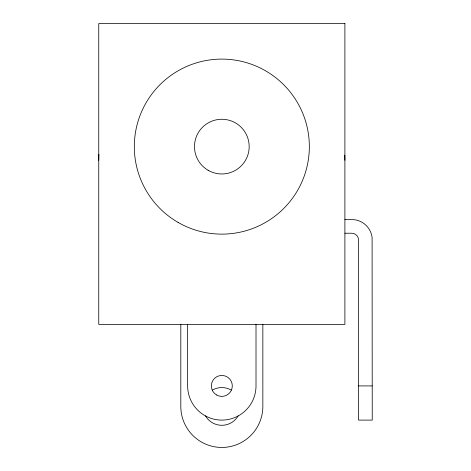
<?xml version="1.0" encoding="UTF-8"?>
<svg xmlns="http://www.w3.org/2000/svg" width="471" height="471" viewBox="0 0 471 471"><rect width="100%" height="100%" fill="white"/><g stroke="black" fill="none" stroke-linecap="round" stroke-linejoin="round"><path stroke-width="0.71" d="M344.896 219.557L354.41 219.704A20.541 20.541 0 0 1 372.096 237.384L372.243 420.103L358.566 420.103L358.566 240.069A6.835 6.835 0 0 0 351.731 233.227L344.896 233.227M358.566 385.914L372.243 385.914M262.847 324.231L262.847 406.426A41.024 41.024 0 0 1 221.823 447.45A41.024 41.024 0 0 1 180.805 406.426L180.805 324.231M256.012 324.384L256.012 385.914A34.183 34.183 0 0 1 221.823 420.103A34.183 34.183 0 0 1 187.641 385.914L187.641 324.384M98.757 160.293A123.066 123.066 0 0 1 98.898 154.441M344.79 155.171A123.066 123.066 0 0 1 344.896 160.293M238.167 415.864A18.869 18.869 0 0 1 205.486 415.864M212.392 390.088A18.869 18.869 0 0 1 231.261 390.088M344.896 23.55L98.757 23.55L98.757 324.384L344.896 324.384L344.896 23.55M178.067 222.406A87.518 87.518 0 0 0 309.341 146.616A87.518 87.518 0 0 0 178.067 70.827A87.518 87.518 0 0 0 178.067 222.406M208.153 170.302A27.347 27.347 0 0 0 249.177 146.616A27.347 27.347 0 0 0 208.153 122.931A27.347 27.347 0 0 0 208.153 170.302M216.589 394.986A10.474 10.474 0 0 0 232.303 385.914A10.474 10.474 0 0 0 216.589 376.847A10.474 10.474 0 0 0 216.589 394.986"/></g></svg>
